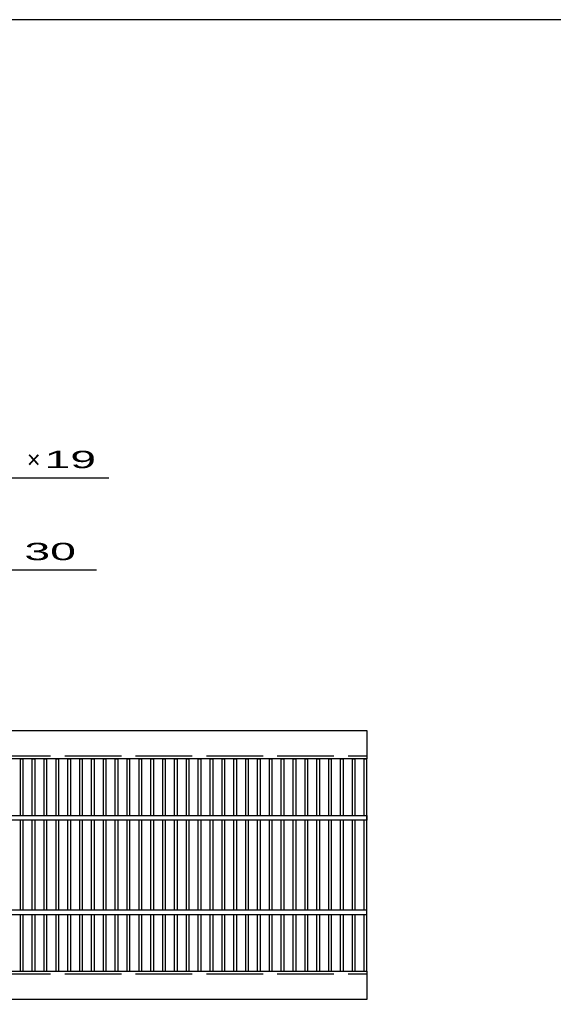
# Model space of a CAD drawing. Units: millimetres, scale not verified. Extents: x -1820 to 1731, y -1282 to 1054.
# Drawn here: x -792 to -227, y 16 to 1054 of the extents above; entities that cross this region are included whole.
import ezdxf
from ezdxf.enums import TextEntityAlignment as Align

# ---------------------------------------------------------------- set-up
doc = ezdxf.new("R2010")
doc.units = ezdxf.units.MM
doc.header["$LTSCALE"] = 10
doc.linetypes.add('DASHED', pattern=[7.5, 6, -1.5])
for name, color, linetype, lineweight in [('0_2', 150, 'Continuous', 25), ('16', 3, 'Continuous', 25), ('22', 4, 'Continuous', 25)]:
    doc.layers.add(name, color=color, linetype=linetype, lineweight=lineweight)
doc.styles.add('ベクトル', font='')
doc.styles.get('ベクトル').set_extended_font_data('ベクトル')

msp = doc.modelspace()

# ---------------------------------------------------------------- linework, layer by layer
at = {"layer": '0_2'}
msp.add_line((-1729, 1053.5), (1731, 1053.5), dxfattribs=at)
at = {"layer": '16'}
for p, q in [((-1419, 300.5), (-424, 300.5)), ((-424, 300.5), (-424, 270.5)), ((-424, 270.5), (-1419, 270.5)), ((-791, 210.5), (-791, 270.5)), ((-791, 270.5), (-788, 270.5)), ((-788, 210.5), (-788, 270.5)), ((-778.44, 210.5), (-778.44, 270.5)), ((-778.44, 270.5), (-775.44, 270.5)), ((-775.44, 210.5), (-775.44, 270.5)), ((-765.88, 210.5), (-765.88, 270.5)), ((-765.88, 270.5), (-762.88, 270.5)), ((-762.88, 210.5), (-762.88, 270.5)), ((-753.32, 210.5), (-753.32, 270.5)), ((-753.32, 270.5), (-750.32, 270.5)), ((-750.32, 210.5), (-750.32, 270.5)), ((-740.76, 210.5), (-740.76, 270.5)), ((-740.76, 270.5), (-737.76, 270.5)), ((-737.76, 210.5), (-737.76, 270.5)), ((-728.2, 210.5), (-728.2, 270.5)), ((-728.2, 270.5), (-725.2, 270.5)), ((-725.2, 210.5), (-725.2, 270.5)), ((-715.64, 210.5), (-715.64, 270.5)), ((-715.64, 270.5), (-712.64, 270.5)), ((-712.64, 210.5), (-712.64, 270.5)), ((-703.08, 210.5), (-703.08, 270.5)), ((-703.08, 270.5), (-700.08, 270.5)), ((-700.08, 210.5), (-700.08, 270.5)), ((-690.52, 210.5), (-690.52, 270.5)), ((-690.52, 270.5), (-687.52, 270.5)), ((-687.52, 210.5), (-687.52, 270.5)), ((-677.96, 210.5), (-677.96, 270.5)), ((-677.96, 270.5), (-674.96, 270.5)), ((-674.96, 210.5), (-674.96, 270.5)), ((-665.4, 210.5), (-665.4, 270.5)), ((-665.4, 270.5), (-662.4, 270.5)), ((-662.4, 210.5), (-662.4, 270.5)), ((-652.84, 210.5), (-652.84, 270.5)), ((-652.84, 270.5), (-649.84, 270.5)), ((-649.84, 210.5), (-649.84, 270.5)), ((-640.28, 210.5), (-640.28, 270.5)), ((-640.28, 270.5), (-637.28, 270.5)), ((-637.28, 210.5), (-637.28, 270.5)), ((-627.72, 210.5), (-627.72, 270.5)), ((-627.72, 270.5), (-624.72, 270.5)), ((-624.72, 210.5), (-624.72, 270.5)), ((-615.16, 210.5), (-615.16, 270.5)), ((-615.16, 270.5), (-612.16, 270.5)), ((-612.16, 210.5), (-612.16, 270.5)), ((-602.6, 210.5), (-602.6, 270.5)), ((-602.6, 270.5), (-599.6, 270.5)), ((-599.6, 210.5), (-599.6, 270.5)), ((-590.04, 210.5), (-590.04, 270.5)), ((-590.04, 270.5), (-587.04, 270.5)), ((-587.04, 210.5), (-587.04, 270.5)), ((-577.48, 210.5), (-577.48, 270.5)), ((-577.48, 270.5), (-574.48, 270.5)), ((-574.48, 210.5), (-574.48, 270.5)), ((-564.92, 210.5), (-564.92, 270.5)), ((-564.92, 270.5), (-561.92, 270.5)), ((-561.92, 210.5), (-561.92, 270.5)), ((-552.36, 210.5), (-552.36, 270.5)), ((-552.36, 270.5), (-549.36, 270.5)), ((-549.36, 210.5), (-549.36, 270.5)), ((-539.8, 210.5), (-539.8, 270.5)), ((-539.8, 270.5), (-536.8, 270.5)), ((-536.8, 210.5), (-536.8, 270.5)), ((-527.24, 210.5), (-527.24, 270.5)), ((-527.24, 270.5), (-524.24, 270.5)), ((-524.24, 210.5), (-524.24, 270.5)), ((-514.68, 210.5), (-514.68, 270.5)), ((-514.68, 270.5), (-511.68, 270.5)), ((-511.68, 210.5), (-511.68, 270.5)), ((-502.12, 210.5), (-502.12, 270.5)), ((-502.12, 270.5), (-499.12, 270.5)), ((-499.12, 210.5), (-499.12, 270.5)), ((-489.56, 210.5), (-489.56, 270.5)), ((-489.56, 270.5), (-486.56, 270.5)), ((-486.56, 210.5), (-486.56, 270.5)), ((-477, 210.5), (-477, 270.5)), ((-477, 270.5), (-474, 270.5)), ((-474, 210.5), (-474, 270.5)), ((-464.44, 210.5), (-464.44, 270.5)), ((-464.44, 270.5), (-461.44, 270.5)), ((-461.44, 210.5), (-461.44, 270.5)), ((-451.88, 210.5), (-451.88, 270.5)), ((-451.88, 270.5), (-448.88, 270.5)), ((-448.88, 210.5), (-448.88, 270.5)), ((-439.32, 210.5), (-439.32, 270.5)), ((-439.32, 270.5), (-436.32, 270.5)), ((-436.32, 210.5), (-436.32, 270.5)), ((-427, 210.5), (-427, 270.5)), ((-427, 270.5), (-424, 270.5)), ((-424, 45.5), (-424, 270.5)), ((-1419, 210.5), (-424, 210.5)), ((-424, 210.5), (-424, 205.5)), ((-424, 205.5), (-1419, 205.5)), ((-791, 110.5), (-791, 205.5)), ((-788, 110.5), (-788, 205.5)), ((-778.44, 110.5), (-778.44, 205.5)), ((-775.44, 110.5), (-775.44, 205.5)), ((-765.88, 110.5), (-765.88, 205.5)), ((-762.88, 110.5), (-762.88, 205.5)), ((-753.32, 110.5), (-753.32, 205.5)), ((-750.32, 110.5), (-750.32, 205.5)), ((-740.76, 110.5), (-740.76, 205.5)), ((-737.76, 110.5), (-737.76, 205.5)), ((-728.2, 110.5), (-728.2, 205.5)), ((-725.2, 110.5), (-725.2, 205.5)), ((-715.64, 110.5), (-715.64, 205.5)), ((-712.64, 110.5), (-712.64, 205.5)), ((-703.08, 110.5), (-703.08, 205.5)), ((-700.08, 110.5), (-700.08, 205.5)), ((-690.52, 110.5), (-690.52, 205.5)), ((-687.52, 110.5), (-687.52, 205.5)), ((-677.96, 110.5), (-677.96, 205.5)), ((-674.96, 110.5), (-674.96, 205.5)), ((-665.4, 110.5), (-665.4, 205.5)), ((-662.4, 110.5), (-662.4, 205.5)), ((-652.84, 110.5), (-652.84, 205.5)), ((-649.84, 110.5), (-649.84, 205.5)), ((-640.28, 110.5), (-640.28, 205.5)), ((-637.28, 110.5), (-637.28, 205.5)), ((-627.72, 110.5), (-627.72, 205.5)), ((-624.72, 110.5), (-624.72, 205.5)), ((-615.16, 110.5), (-615.16, 205.5)), ((-612.16, 110.5), (-612.16, 205.5)), ((-602.6, 110.5), (-602.6, 205.5)), ((-599.6, 110.5), (-599.6, 205.5)), ((-590.04, 110.5), (-590.04, 205.5)), ((-587.04, 110.5), (-587.04, 205.5)), ((-577.48, 110.5), (-577.48, 205.5)), ((-574.48, 110.5), (-574.48, 205.5)), ((-564.92, 110.5), (-564.92, 205.5)), ((-561.92, 110.5), (-561.92, 205.5)), ((-552.36, 110.5), (-552.36, 205.5)), ((-549.36, 110.5), (-549.36, 205.5)), ((-539.8, 110.5), (-539.8, 205.5)), ((-536.8, 110.5), (-536.8, 205.5)), ((-527.24, 110.5), (-527.24, 205.5)), ((-524.24, 110.5), (-524.24, 205.5)), ((-514.68, 110.5), (-514.68, 205.5)), ((-511.68, 110.5), (-511.68, 205.5)), ((-502.12, 110.5), (-502.12, 205.5)), ((-499.12, 110.5), (-499.12, 205.5)), ((-489.56, 110.5), (-489.56, 205.5)), ((-486.56, 110.5), (-486.56, 205.5)), ((-477, 110.5), (-477, 205.5)), ((-474, 110.5), (-474, 205.5)), ((-464.44, 110.5), (-464.44, 205.5)), ((-461.44, 110.5), (-461.44, 205.5)), ((-451.88, 110.5), (-451.88, 205.5)), ((-448.88, 110.5), (-448.88, 205.5)), ((-439.32, 110.5), (-439.32, 205.5)), ((-436.32, 110.5), (-436.32, 205.5)), ((-427, 110.5), (-427, 205.5)), ((-1419, 110.5), (-424, 110.5)), ((-1419, 105.5), (-424, 105.5)), ((-791, 45.5), (-791, 105.5)), ((-788, 45.5), (-788, 105.5)), ((-778.44, 45.5), (-778.44, 105.5)), ((-775.44, 45.5), (-775.44, 105.5)), ((-765.88, 45.5), (-765.88, 105.5)), ((-762.88, 45.5), (-762.88, 105.5)), ((-753.32, 45.5), (-753.32, 105.5)), ((-750.32, 45.5), (-750.32, 105.5)), ((-740.76, 45.5), (-740.76, 105.5)), ((-737.76, 45.5), (-737.76, 105.5)), ((-728.2, 45.5), (-728.2, 105.5)), ((-725.2, 45.5), (-725.2, 105.5)), ((-715.64, 45.5), (-715.64, 105.5)), ((-712.64, 45.5), (-712.64, 105.5)), ((-703.08, 45.5), (-703.08, 105.5)), ((-700.08, 45.5), (-700.08, 105.5)), ((-690.52, 45.5), (-690.52, 105.5)), ((-687.52, 45.5), (-687.52, 105.5)), ((-677.96, 45.5), (-677.96, 105.5)), ((-674.96, 45.5), (-674.96, 105.5)), ((-665.4, 45.5), (-665.4, 105.5)), ((-662.4, 45.5), (-662.4, 105.5)), ((-652.84, 45.5), (-652.84, 105.5)), ((-649.84, 45.5), (-649.84, 105.5)), ((-640.28, 45.5), (-640.28, 105.5)), ((-637.28, 45.5), (-637.28, 105.5)), ((-627.72, 45.5), (-627.72, 105.5)), ((-624.72, 45.5), (-624.72, 105.5)), ((-615.16, 45.5), (-615.16, 105.5)), ((-612.16, 45.5), (-612.16, 105.5)), ((-602.6, 45.5), (-602.6, 105.5)), ((-599.6, 45.5), (-599.6, 105.5)), ((-590.04, 45.5), (-590.04, 105.5)), ((-587.04, 45.5), (-587.04, 105.5)), ((-577.48, 45.5), (-577.48, 105.5)), ((-574.48, 45.5), (-574.48, 105.5)), ((-564.92, 45.5), (-564.92, 105.5)), ((-561.92, 45.5), (-561.92, 105.5)), ((-552.36, 45.5), (-552.36, 105.5)), ((-549.36, 45.5), (-549.36, 105.5)), ((-539.8, 45.5), (-539.8, 105.5)), ((-536.8, 45.5), (-536.8, 105.5)), ((-527.24, 45.5), (-527.24, 105.5)), ((-524.24, 45.5), (-524.24, 105.5)), ((-514.68, 45.5), (-514.68, 105.5)), ((-511.68, 45.5), (-511.68, 105.5)), ((-502.12, 45.5), (-502.12, 105.5)), ((-499.12, 45.5), (-499.12, 105.5)), ((-489.56, 45.5), (-489.56, 105.5)), ((-486.56, 45.5), (-486.56, 105.5)), ((-477, 45.5), (-477, 105.5)), ((-474, 45.5), (-474, 105.5)), ((-464.44, 45.5), (-464.44, 105.5)), ((-461.44, 45.5), (-461.44, 105.5)), ((-451.88, 45.5), (-451.88, 105.5)), ((-448.88, 45.5), (-448.88, 105.5)), ((-439.32, 45.5), (-439.32, 105.5)), ((-436.32, 45.5), (-436.32, 105.5)), ((-427, 45.5), (-427, 105.5)), ((-424, 105.5), (-424, 110.5)), ((-1419, 45.5), (-424, 45.5)), ((-791, 45.5), (-788, 45.5)), ((-778.44, 45.5), (-775.44, 45.5)), ((-765.88, 45.5), (-762.88, 45.5)), ((-753.32, 45.5), (-750.32, 45.5)), ((-740.76, 45.5), (-737.76, 45.5)), ((-728.2, 45.5), (-725.2, 45.5)), ((-715.64, 45.5), (-712.64, 45.5)), ((-703.08, 45.5), (-700.08, 45.5)), ((-690.52, 45.5), (-687.52, 45.5)), ((-677.96, 45.5), (-674.96, 45.5)), ((-665.4, 45.5), (-662.4, 45.5)), ((-652.84, 45.5), (-649.84, 45.5)), ((-640.28, 45.5), (-637.28, 45.5)), ((-627.72, 45.5), (-624.72, 45.5)), ((-615.16, 45.5), (-612.16, 45.5)), ((-602.6, 45.5), (-599.6, 45.5)), ((-590.04, 45.5), (-587.04, 45.5)), ((-577.48, 45.5), (-574.48, 45.5)), ((-564.92, 45.5), (-561.92, 45.5)), ((-552.36, 45.5), (-549.36, 45.5)), ((-539.8, 45.5), (-536.8, 45.5)), ((-527.24, 45.5), (-524.24, 45.5)), ((-514.68, 45.5), (-511.68, 45.5)), ((-502.12, 45.5), (-499.12, 45.5)), ((-489.56, 45.5), (-486.56, 45.5)), ((-477, 45.5), (-474, 45.5)), ((-464.44, 45.5), (-461.44, 45.5)), ((-451.88, 45.5), (-448.88, 45.5)), ((-439.32, 45.5), (-436.32, 45.5)), ((-427, 45.5), (-424, 45.5)), ((-424, 45.5), (-424, 15.5)), ((-424, 15.5), (-1419, 15.5))]:
    msp.add_line(p, q, dxfattribs=at)
at = {"layer": '16', "linetype": 'DASHED'}
for p, q in [((-1419, 273.5), (-424, 273.5)), ((-1419, 42.5), (-424, 42.5))]:
    msp.add_line(p, q, dxfattribs=at)
at = {"layer": '22'}
for p, q in [((-1187.13, 568), (-697.28, 568)), ((-1150.38, 470.5), (-710.38, 470.5))]:
    msp.add_line(p, q, dxfattribs=at)

# ---------------------------------------------------------------- texts
at = {"layer": '22', "color": 2, "style": 'ベクトル'}
msp.add_text('×', height=18.33, dxfattribs=at).set_placement((-784.06, 587.5), align=Align.MIDDLE_LEFT)
at = {"layer": '22', "color": 2, "style": 'ベクトル', "width": 2}
for s, p in [(' 19 ', (-779.06, 587.5)), (' 30 ', (-800.38, 490))]:
    msp.add_text(s, height=18.33, dxfattribs=at).set_placement(p, align=Align.MIDDLE_LEFT)

doc.saveas('drawing.dxf')
